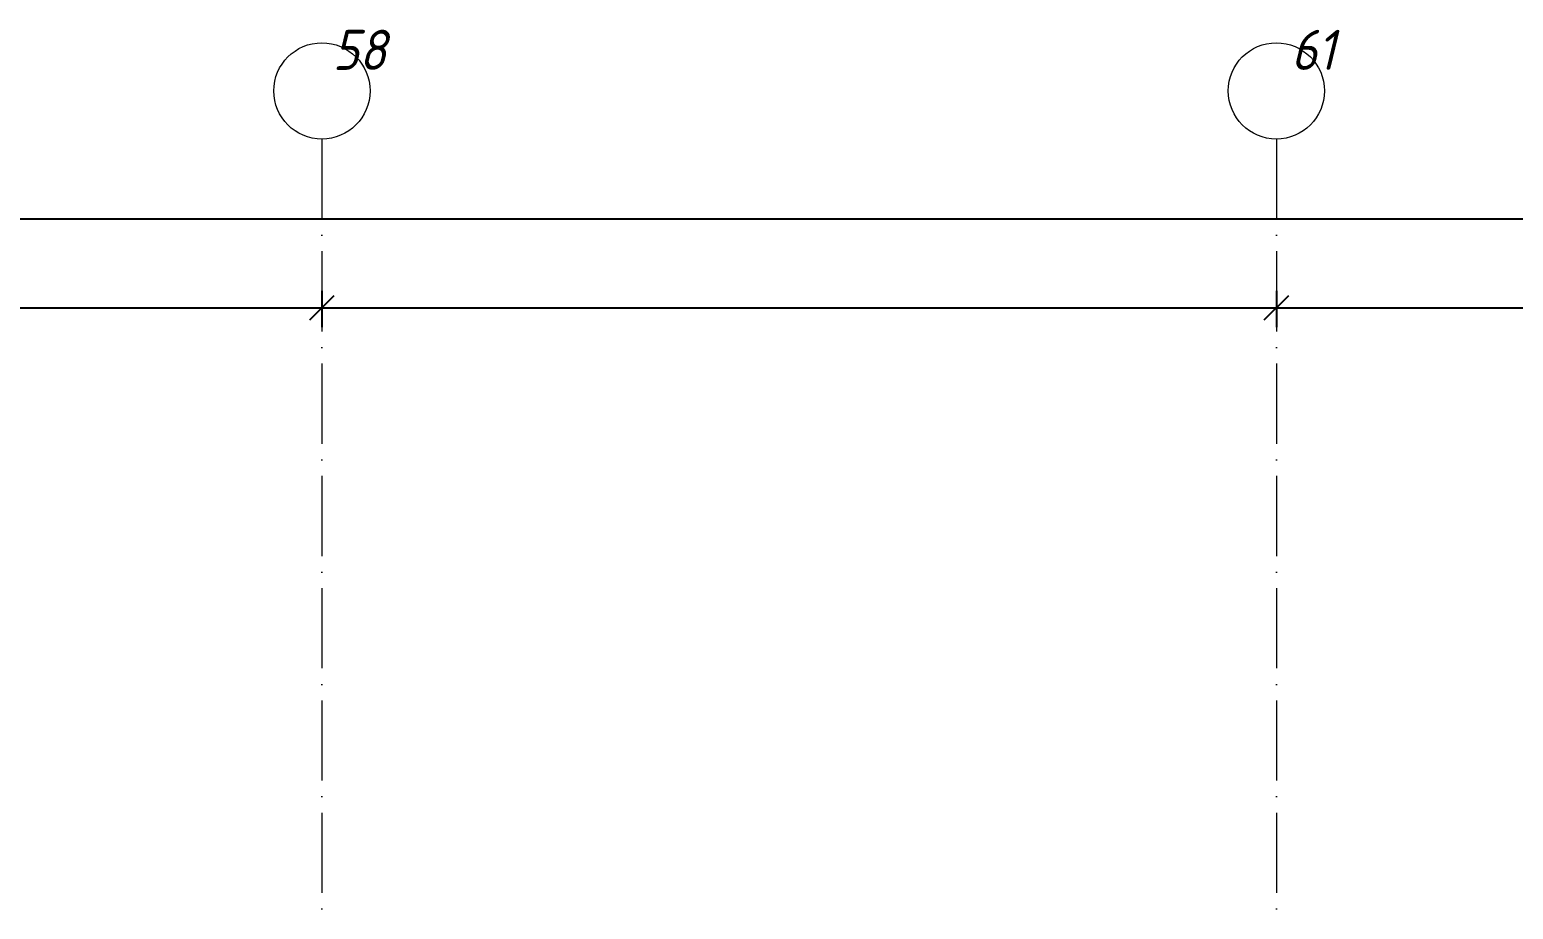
# Model space of a CAD drawing. Header units: millimetres. Extents: x -401725 to 250493, y 305116 to 802890.
# Drawn here: x 226013 to 235263, y 409632 to 415117 of the extents above; entities that cross this region are included whole.
import ezdxf

# ---------------------------------------------------------------- set-up
doc = ezdxf.new("R2010")
doc.units = ezdxf.units.MM
doc.linetypes.add('50_200_ШТРИХ_1Т_ш5_п1_п1_', pattern=[700, 500, -100, 0, -100])
for name, color, linetype, lineweight in [('A-____-____-DIMS', 7, 'Continuous', 9), ('S-GRID-____-IDEN', 7, 'Continuous', 9), ('S-GRID-____-OTLN-1', 7, '50_200_ШТРИХ_1Т_ш5_п1_п1_', 9)]:
    doc.layers.add(name, color=color, linetype=linetype, lineweight=lineweight)
doc.styles.add('ISOCPEUR_I', font='isocpeui.ttf', dxfattribs={"width": 0.9, "height": 2.5})
doc.styles.add('ISOCPEUR_I_9', font='isocpeui.ttf', dxfattribs={"width": 0.9, "height": 250})
doc.dimstyles.new('ISO-2_5_0_9К_БОЛЬШОЙ_ОСИ', dxfattribs={"dimscale": 304.8, "dimtxt": 248.995294, "dimasz": 0.492126, "dimexe": 0.393701, "dimexo": 0, "dimgap": 0, "dimtad": 1, "dimdec": 0, "dimzin": 0, "dimdsep": 46, "dimtxsty": 'ISOCPEUR_I', "dimblk1": 'OBLIQUE', "dimblk2": 'OBLIQUE', "dimsah": 1, "dimcen": 0.09, "dimdle": 0.393701, "dimazin": 0, "dimtfac": 1, "dimtdec": 4, "dimtix": 1, "dimtmove": 0, "dimatfit": 3, "dimfxl": 1, "dimtvp": 1, "dimtolj": 1, "dimtzin": 0, "dimarcsym": 2})
doc.dimstyles.new('ISO-2_5_0_9К_БОЛЬШОЙ_ОСИ_2', dxfattribs={"dimscale": 304.8, "dimtxt": 248.995294, "dimasz": 0.492126, "dimexe": 0.393701, "dimexo": 0, "dimgap": 0, "dimtad": 1, "dimdec": 0, "dimzin": 0, "dimdsep": 46, "dimtxsty": 'ISOCPEUR_I_9', "dimblk1": 'OBLIQUE', "dimblk2": 'OBLIQUE', "dimsah": 1, "dimcen": 0.09, "dimdle": 0.393701, "dimazin": 0, "dimtfac": 1, "dimtdec": 4, "dimtix": 1, "dimtmove": 2, "dimatfit": 3, "dimfxl": 1, "dimtvp": 1, "dimtolj": 1, "dimtzin": 0, "dimarcsym": 2})

# ---------------------------------------------------------------- blocks, each defined once
blk = doc.blocks.new('Ось сетки - Круг_Ø6_00__ISO-2_5_0_9K_-25732049-АР1_План отверстий 3 этажа в осях 1-64_Ю-ЯЯ')
at = {"layer": 'S-GRID-____-IDEN'}
blk.add_circle((0, 0), 3, dxfattribs=at)
blk = doc.blocks.new('_Oblique')
at = {"color": 0, "linetype": 'ByBlock', "lineweight": -2}
blk.add_line((-0.5, -0.5), (0.5, 0.5), dxfattribs=at)
blk = doc.blocks.new('*D9673')
at = {"layer": 'A-____-____-DIMS', "color": 0, "lineweight": -2, "transparency": 16777216}
for p, q in [((222435.4, 413488.8), (222435.4, 413262.7)), ((227835.4, 413488.8), (227835.4, 413262.7)), ((222315.4, 413382.7), (227955.4, 413382.7))]:
    blk.add_line(p, q, dxfattribs=at)
at = {"layer": 'Defpoints', "color": 0, "transparency": 16777216}
for p in [(222435.4, 413488.8), (227835.4, 413488.8), (227835.4, 413382.7)]:
    blk.add_point(p, dxfattribs=at)
at = {"layer": 'A-____-____-DIMS', "color": 0, "lineweight": -2, "transparency": 16777216, "xscale": 150, "yscale": 150, "zscale": 150, "rotation": 180}
blk.add_blockref('_Oblique', (222435.4, 413382.7), dxfattribs=at)
at = {"layer": 'A-____-____-DIMS', "color": 0, "lineweight": -2, "transparency": 16777216, "xscale": 150, "yscale": 150, "zscale": 150}
blk.add_blockref('_Oblique', (227835.4, 413382.7), dxfattribs=at)
at = {"layer": 'A-____-____-DIMS', "color": 0, "transparency": 16777216, "insert": (225135.4, 413383.9), "char_height": 2.5, "width": 781.462, "attachment_point": 5, "style": 'ISOCPEUR_I'}
blk.add_mtext('\\A1;5400', dxfattribs=at)
blk = doc.blocks.new('*D9674')
at = {"layer": 'A-____-____-DIMS', "color": 0, "lineweight": -2, "transparency": 16777216}
for p, q in [((227835.4, 413488.8), (227835.4, 413262.7)), ((233785.4, 413488.8), (233785.4, 413262.7)), ((227715.4, 413382.7), (233905.4, 413382.7))]:
    blk.add_line(p, q, dxfattribs=at)
at = {"layer": 'Defpoints', "color": 0, "transparency": 16777216}
for p in [(227835.4, 413488.8), (233785.4, 413488.8), (233785.4, 413382.7)]:
    blk.add_point(p, dxfattribs=at)
at = {"layer": 'A-____-____-DIMS', "color": 0, "lineweight": -2, "transparency": 16777216, "xscale": 150, "yscale": 150, "zscale": 150, "rotation": 180}
blk.add_blockref('_Oblique', (227835.4, 413382.7), dxfattribs=at)
at = {"layer": 'A-____-____-DIMS', "color": 0, "lineweight": -2, "transparency": 16777216, "xscale": 150, "yscale": 150, "zscale": 150}
blk.add_blockref('_Oblique', (233785.4, 413382.7), dxfattribs=at)
at = {"layer": 'A-____-____-DIMS', "color": 0, "transparency": 16777216, "insert": (230810.4, 413383.9), "char_height": 2.5, "width": 758.478, "attachment_point": 5, "style": 'ISOCPEUR_I'}
blk.add_mtext('\\A1;5950', dxfattribs=at)
blk = doc.blocks.new('*D9675')
at = {"layer": 'A-____-____-DIMS', "color": 0, "lineweight": -2, "transparency": 16777216}
for p, q in [((233785.4, 413488.8), (233785.4, 413262.7)), ((238035.4, 413488.8), (238035.4, 413262.7)), ((233665.4, 413382.7), (238155.4, 413382.7))]:
    blk.add_line(p, q, dxfattribs=at)
at = {"layer": 'Defpoints', "color": 0, "transparency": 16777216}
for p in [(233785.4, 413488.8), (238035.4, 413488.8), (238035.4, 413382.7)]:
    blk.add_point(p, dxfattribs=at)
at = {"layer": 'A-____-____-DIMS', "color": 0, "lineweight": -2, "transparency": 16777216, "xscale": 150, "yscale": 150, "zscale": 150, "rotation": 180}
blk.add_blockref('_Oblique', (233785.4, 413382.7), dxfattribs=at)
at = {"layer": 'A-____-____-DIMS', "color": 0, "lineweight": -2, "transparency": 16777216, "xscale": 150, "yscale": 150, "zscale": 150}
blk.add_blockref('_Oblique', (238035.4, 413382.7), dxfattribs=at)
at = {"layer": 'A-____-____-DIMS', "color": 0, "transparency": 16777216, "insert": (235910.4, 413383.9), "char_height": 2.5, "width": 781.462, "attachment_point": 5, "style": 'ISOCPEUR_I'}
blk.add_mtext('\\A1;4250', dxfattribs=at)
blk = doc.blocks.new('*D9678')
at = {"layer": 'A-____-____-DIMS', "color": 0, "lineweight": -2, "transparency": 16777216}
for p, q in [((142335.4, 414041), (142335.4, 413814.9)), ((245835.4, 414041), (245835.4, 413814.9)), ((142215.4, 413934.9), (193568.8, 413934.9)), ((245955.4, 413934.9), (194447.8, 413934.9))]:
    blk.add_line(p, q, dxfattribs=at)
at = {"layer": 'Defpoints', "color": 0, "transparency": 16777216}
for p in [(142335.4, 414041), (245835.4, 414041), (245835.4, 413934.9)]:
    blk.add_point(p, dxfattribs=at)
at = {"layer": 'A-____-____-DIMS', "color": 0, "lineweight": -2, "transparency": 16777216, "xscale": 150, "yscale": 150, "zscale": 150, "rotation": 180}
blk.add_blockref('_Oblique', (142335.4, 413934.9), dxfattribs=at)
at = {"layer": 'A-____-____-DIMS', "color": 0, "lineweight": -2, "transparency": 16777216, "xscale": 150, "yscale": 150, "zscale": 150}
blk.add_blockref('_Oblique', (245835.4, 413934.9), dxfattribs=at)
at = {"layer": 'A-____-____-DIMS', "color": 0, "transparency": 16777216, "insert": (193468.2, 414261.5), "char_height": 250, "width": 1080.257, "attachment_point": 1, "line_spacing_factor": 1.149209, "style": 'ISOCPEUR_I_9'}
blk.add_mtext('\\A1;103500', dxfattribs=at)

msp = doc.modelspace()

# ---------------------------------------------------------------- linework, layer by layer
at = {"layer": 'S-GRID-____-OTLN-1'}
for p, q in [((227835.4376, 414435.0957), (227835.4376, 363523.2863)), ((233785.4376, 414435.0957), (233785.4376, 363523.2863))]:
    msp.add_line(p, q, dxfattribs=at)

# ---------------------------------------------------------------- block references
at = {"layer": 'S-GRID-____-IDEN', "xscale": 99.99999999999993, "yscale": 99.99999999999993, "zscale": 99.99999999999993, "rotation": 180}
for p in [(227835.4376, 414735.0957), (233785.4376, 414735.0957)]:
    msp.add_blockref('Ось сетки - Круг_Ø6_00__ISO-2_5_0_9K_-25732049-АР1_План отверстий 3 этажа в осях 1-64_Ю-ЯЯ', p, dxfattribs=at)

# ---------------------------------------------------------------- texts
at = {"layer": 'S-GRID-____-IDEN', "char_height": 250, "attachment_point": 1, "style": 'ISOCPEUR_I_9'}
for s, insert, width in [('58', (227902.7311, 415116.2831), 404.0505), ('61', (233876.5811, 415116.2831), 346.329)]:
    msp.add_mtext(s, dxfattribs=dict(at, insert=insert, width=width))

# ---------------------------------------------------------------- dimensions: what is measured, and where the dimension line sits
at = {"layer": 'A-____-____-DIMS'}
dim = msp.add_linear_dim(base=(245835.4376, 413934.9129), p1=(142335.4376, 414040.9789), p2=(245835.4376, 414040.9789), dimstyle='ISO-2_5_0_9К_БОЛЬШОЙ_ОСИ_2', override={"dimpost": '<>', "dimfxl": 103500}, dxfattribs=at)
dim.commit()
dim.dimension.update_dxf_attribs({"geometry": '*D9678', "text_midpoint": (194008.2879, 414094.8602), "dimtype": 160})
for base, p1, p2, override, picture, middle in [((227835.4376, 413382.6936), (222435.4376, 413488.7596), (227835.4376, 413488.7596), {"dimpost": '<>', "dimfxl": 5400}, '*D9673', (225135.4376, 413383.9436)), ((233785.4376, 413382.6936), (227835.4376, 413488.7596), (233785.4376, 413488.7596), {"dimpost": '<>', "dimfxl": 5950}, '*D9674', (230810.4376, 413383.9436)), ((238035.4376, 413382.6936), (233785.4376, 413488.7596), (238035.4376, 413488.7596), {"dimpost": '<>', "dimfxl": 4250}, '*D9675', (235910.4376, 413383.9436))]:
    dim = msp.add_linear_dim(base=base, p1=p1, p2=p2, dimstyle='ISO-2_5_0_9К_БОЛЬШОЙ_ОСИ', override=override, dxfattribs=at)
    dim.commit()
    dim.dimension.update_dxf_attribs({"geometry": picture, "text_midpoint": middle})

doc.saveas('drawing.dxf')
